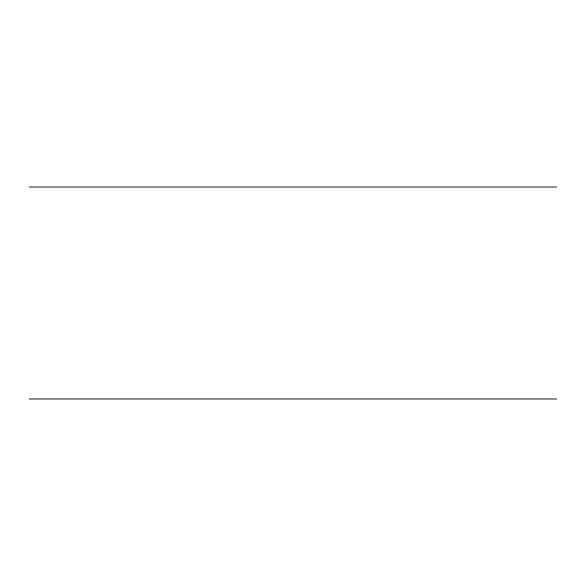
<?xml version="1.0" encoding="UTF-8"?>
<svg xmlns="http://www.w3.org/2000/svg" width="586" height="586" viewBox="0 0 586 586"><rect width="100%" height="100%" fill="white"/><g stroke="black" fill="none" stroke-linecap="round" stroke-linejoin="round"><path stroke-width="0.88" d="M29.3 187.022L556.7 187.022M29.3 398.978L556.7 398.978"/></g></svg>
